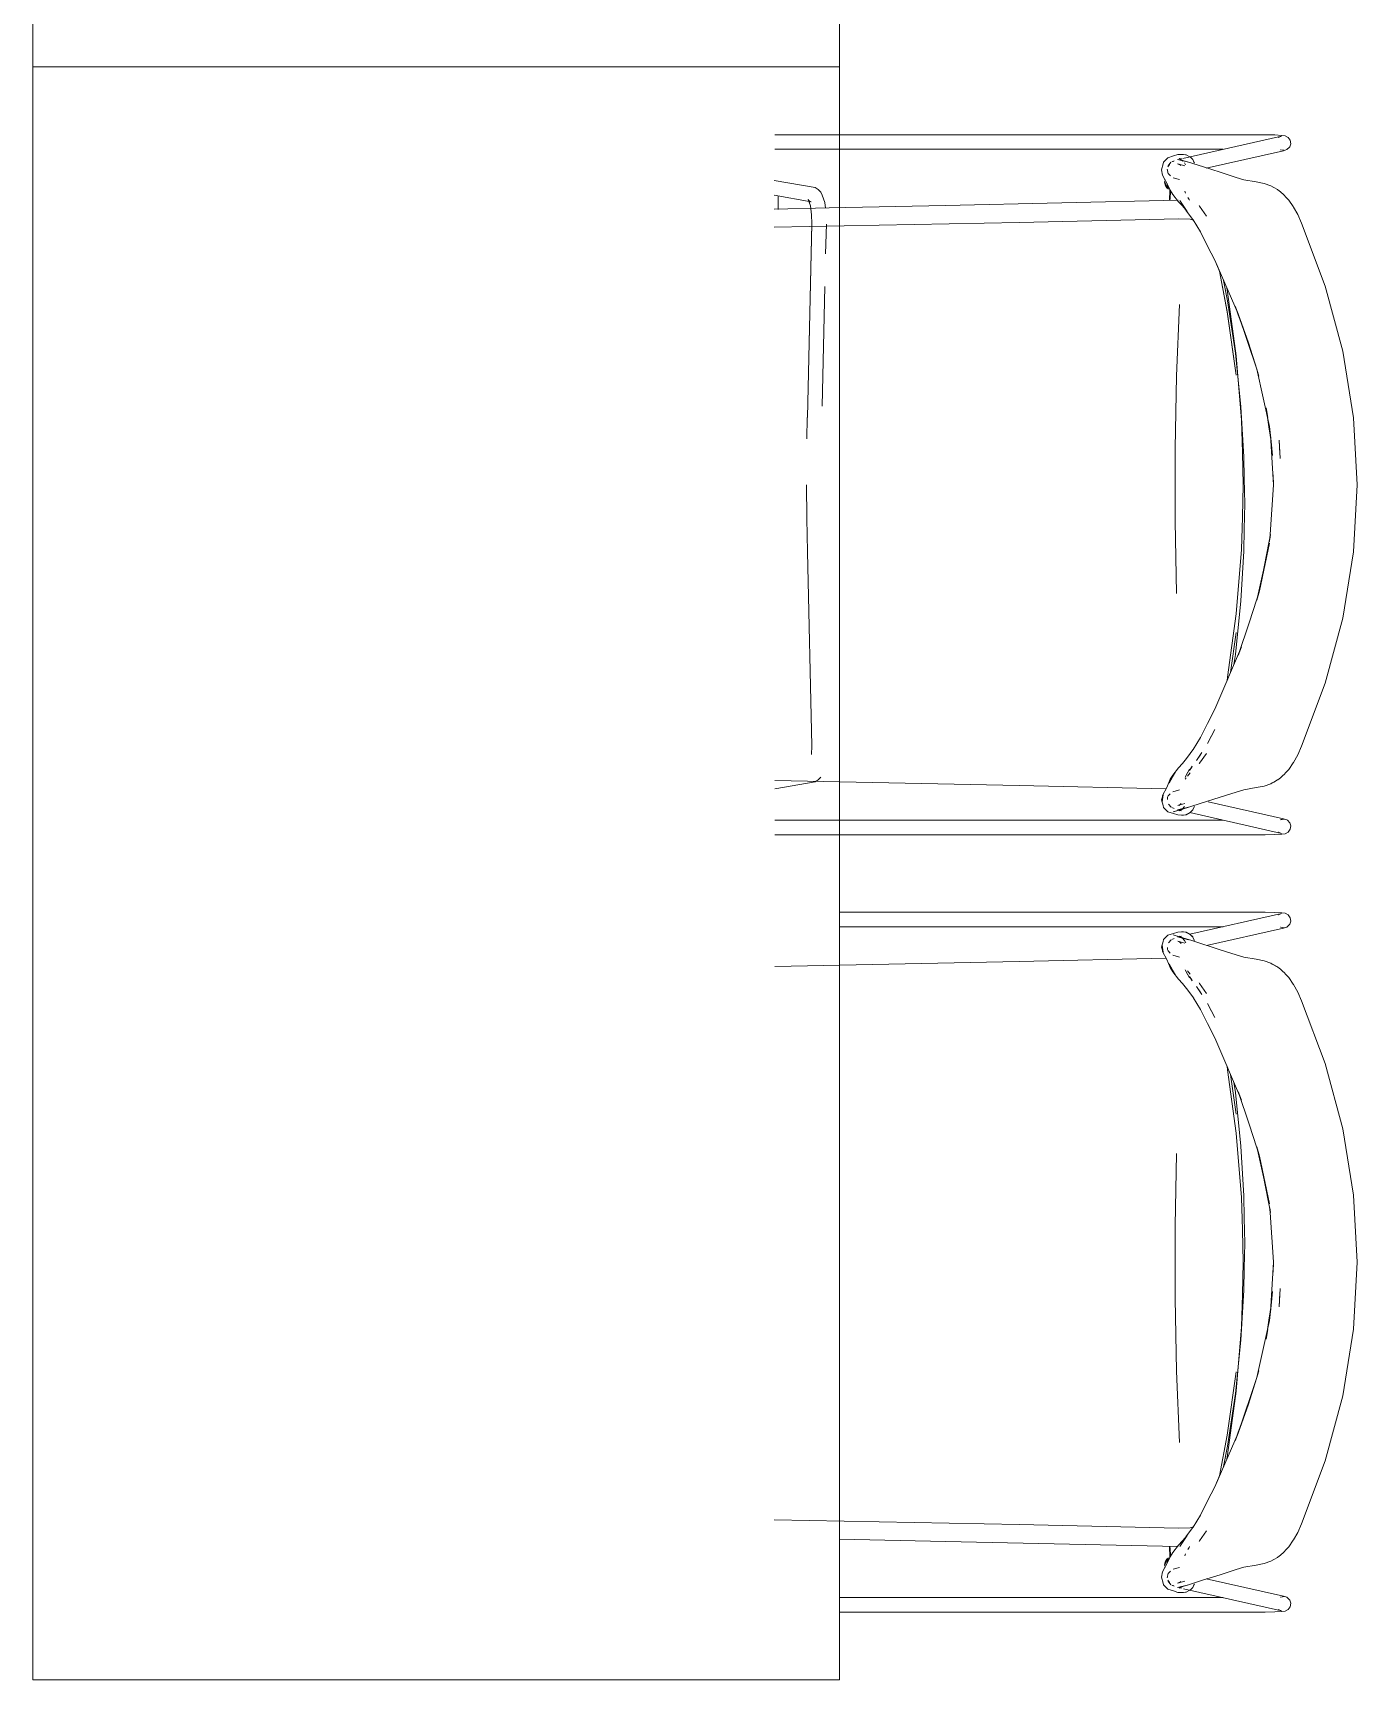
# Model space of a CAD drawing. Header units: millimetres. Extents: x 155927 to 317870, y -36033 to 97293.
# Drawn here: x 182669 to 183654, y 17382 to 18607 of the extents above; entities that cross this region are included whole.
import ezdxf

# ---------------------------------------------------------------- set-up
doc = ezdxf.new("R2010")
doc.units = ezdxf.units.MM
doc.header["$MEASUREMENT"] = 0
doc.layers.add('G-IMPT', color=8, linetype='CONTINUOUS', lineweight=9)
doc.layers.add('I-FURN', color=8, linetype='CONTINUOUS', lineweight=9)

msp = doc.modelspace()

# ---------------------------------------------------------------- linework, layer by layer
at = {"layer": 'G-IMPT'}
for p, q in [((183220.6, 18531.3), (183579.2, 18531.3)), ((183524.2, 18513.7), (183597.7, 18530.2)), ((183585.5, 18531.3), (183579.2, 18531.3)), ((183585.5, 18531.3), (183592.7, 18531.1)), ((183592.7, 18531.1), (183597.9, 18530.8)), ((183597.7, 18530.2), (183595.5, 18529.2)), ((183595.7, 18529.4), (183595.5, 18529.2)), ((183597.9, 18530.8), (183600.3, 18530.5)), ((183600.3, 18530.5), (183602.7, 18529.3)), ((183602.7, 18529.3), (183604.2, 18527.2)), ((183604.5, 18524.5), (183604.2, 18527.2)), ((183220.6, 18520.5), (183554.2, 18520.5)), ((183513, 18514.1), (183509.9, 18510.9)), ((183513, 18514.1), (183517.3, 18515.5)), ((183520.5, 18516.5), (183517.3, 18515.5)), ((183520.5, 18516.5), (183524.6, 18516.7)), ((183526.3, 18516.4), (183524.6, 18516.7)), ((183526.3, 18516.4), (183526.6, 18516.4)), ((183526.6, 18516.4), (183529.5, 18514.9)), ((183529.7, 18514.8), (183529.5, 18514.9)), ((183529.7, 18514.8), (183531.6, 18512.9)), ((183599.2, 18519.4), (183541.7, 18506.5)), ((183596.9, 18520.1), (183599.5, 18519.7)), ((183597.1, 18520), (183599.5, 18519.7)), ((183599.2, 18519.4), (183601.7, 18520.2)), ((183603.5, 18522), (183601.7, 18520.2)), ((183601.7, 18520.2), (183602, 18520.5)), ((183603.5, 18522), (183603.8, 18522.4)), ((183604.5, 18524.5), (183603.8, 18522.4)), ((183509.5, 18509.6), (183508.3, 18505.3)), ((183509.1, 18501.3), (183508.3, 18505.3)), ((183509.9, 18510.9), (183509.5, 18509.6)), ((183512.5, 18505.6), (183512.7, 18505)), ((183513.1, 18503.1), (183512.7, 18505)), ((183514.2, 18509.2), (183513.1, 18507.5)), ((183513.1, 18507.5), (183513.8, 18508.6)), ((183513.4, 18502.5), (183513.1, 18503.1)), ((183513.3, 18508.1), (183515.4, 18510.8)), ((183513.4, 18502.5), (183515, 18500.7)), ((183514.2, 18509.2), (183513.8, 18508.6)), ((183517.7, 18511.9), (183516.1, 18511.1)), ((183517.3, 18511.5), (183516.1, 18511.1)), ((183527.7, 18511.1), (183520.2, 18512.9)), ((183520.2, 18512.9), (183528.4, 18510.8)), ((183520.3, 18509.7), (183522.4, 18508.7)), ((183520.3, 18509.7), (183525.8, 18508.1)), ((183521.3, 18513.1), (183523.2, 18513.5)), ((183524.8, 18511.9), (183521.6, 18513.5)), ((183523.7, 18512.1), (183521.6, 18513.5)), ((183522.7, 18508.4), (183521.6, 18509.4)), ((183521.6, 18509.4), (183522.4, 18508.7)), ((183522.7, 18508.4), (183522.1, 18509.1)), ((183524.8, 18511.9), (183522.6, 18512.7)), ((183522.6, 18512.7), (183528.4, 18510.8)), ((183523.7, 18512.1), (183524.2, 18511.7)), ((183526.1, 18508.9), (183525.4, 18510.3)), ((183527.7, 18511.1), (183539.5, 18507.3)), ((183532.7, 18510.4), (183531.6, 18512.9)), ((183531.7, 18512.7), (183531.6, 18512.9)), ((183532.8, 18510.3), (183531.6, 18512.9)), ((183531.7, 18512.7), (183532.8, 18510.3)), ((183532.7, 18510.4), (183532.8, 18510.3)), ((183539.5, 18507.3), (183552, 18503.4)), ((183552, 18503.4), (183563.9, 18499.5)), ((183250.8, 18492), (183220.3, 18497.3)), ((183250.8, 18492), (183252.9, 18490.5)), ((183252.9, 18490.5), (183255, 18488.6)), ((183509.1, 18501.3), (183513.5, 18492.8)), ((183514.8, 18490), (183512.5, 18494.8)), ((183512.5, 18494.8), (183513.5, 18492.8)), ((183514.2, 18482.3), (183514.6, 18490.4)), ((183515, 18489.6), (183514.6, 18482.3)), ((183515, 18489.6), (183514.7, 18483.4)), ((183514.8, 18490), (183516.7, 18486.9)), ((183517, 18499.2), (183521.7, 18497.9)), ((183526.2, 18487.9), (183525.6, 18489.3)), ((183569.6, 18497.8), (183563.9, 18499.5)), ((183578.8, 18496.2), (183569.6, 18497.8)), ((183578.8, 18496.2), (183584.8, 18495.1)), ((183589.8, 18493.3), (183584.8, 18495.1)), ((183589.8, 18493.3), (183592, 18492.1)), ((183594.6, 18490.6), (183592, 18492.1)), ((183595, 18490.3), (183594.6, 18490.6)), ((183595, 18490.3), (183597, 18488.8)), ((183247.6, 18481.5), (183220.3, 18486.3)), ((183223.2, 18485.8), (183223.2, 18475.7)), ((183247.1, 18478.5), (183245.5, 18483.1)), ((183245.5, 18483.1), (183247, 18481.2)), ((183247.6, 18481.5), (183245.7, 18482.4)), ((183245.7, 18482.4), (183247, 18481.2)), ((183248, 18471.6), (183247.1, 18478.5)), ((183255.9, 18486.4), (183255, 18488.6)), ((183257.8, 18480.9), (183255.9, 18486.4)), ((183258.3, 18476.7), (183257.8, 18480.9)), ((183261.2, 18476.8), (183347.7, 18478.7)), ((183520.7, 18482.5), (183347.7, 18478.7)), ((183516.7, 18486.9), (183521, 18481.5)), ((183523.9, 18478.3), (183521, 18481.5)), ((183521.9, 18482.3), (183527, 18474.5)), ((183521.9, 18482.3), (183527.5, 18474.1)), ((183523.9, 18478.3), (183527.5, 18474.1)), ((183527.9, 18484.7), (183528.9, 18483.1)), ((183529.3, 18482.5), (183528.9, 18483.1)), ((183536.3, 18478.6), (183536.7, 18478.1)), ((183536.7, 18478.1), (183541.9, 18470.8)), ((183597, 18488.8), (183599.4, 18486.6)), ((183599.4, 18486.6), (183601.2, 18484.7)), ((183603, 18482.7), (183601.2, 18484.7)), ((183606.4, 18477.8), (183603, 18482.7)), ((183606.4, 18477.8), (183606.6, 18477.5)), ((183609.7, 18471.9), (183606.6, 18477.5)), ((183220.3, 18475.9), (183261.2, 18476.8)), ((183220.3, 18462.5), (183402.4, 18466.1)), ((183248.1, 18465.2), (183244.9, 18321)), ((183248.3, 18464.9), (183244.9, 18321)), ((183248.1, 18465.2), (183248, 18471.6)), ((183259, 18464.8), (183258.5, 18442.7)), ((183521.2, 18468.8), (183402.4, 18466.1)), ((183529.6, 18468.4), (183521.2, 18468.8)), ((183527, 18474.5), (183532.4, 18467.2)), ((183532.5, 18467.7), (183529.6, 18468.4)), ((183537.3, 18459), (183531.9, 18467.9)), ((183532.4, 18467.2), (183531.9, 18467.9)), ((183612.6, 18465.5), (183609.7, 18471.9)), ((183630.2, 18418.6), (183612.6, 18465.5)), ((183542.7, 18448.5), (183537.3, 18459)), ((183542.7, 18448.5), (183548, 18437.9)), ((183552.1, 18428.6), (183548, 18437.9)), ((183552.1, 18428.6), (183548.1, 18438)), ((183565.3, 18398), (183548.1, 18438)), ((183557.3, 18399.6), (183551.5, 18429.9)), ((183551.5, 18429.9), (183557.3, 18399.7)), ((183258, 18418.3), (183255.9, 18329.4)), ((183557.5, 18407.8), (183554.5, 18422.9)), ((183557.5, 18414.2), (183556.9, 18417.3)), ((183643.2, 18370.2), (183630.2, 18418.6)), ((183521.7, 18405.1), (183519.6, 18351.9)), ((183563.9, 18366.9), (183557.5, 18414.2)), ((183557.5, 18407.8), (183563.4, 18368.7)), ((183563.1, 18403.7), (183565.3, 18398)), ((183563.1, 18403.7), (183565.2, 18398)), ((183563.8, 18352.5), (183557.3, 18399.7)), ((183557.3, 18399.6), (183563.8, 18352.5)), ((183565.2, 18398), (183573.2, 18376.5)), ((183565.3, 18398), (183579.4, 18356.8)), ((183565.3, 18398), (183573.2, 18376.5)), ((183563.4, 18368.7), (183567.5, 18328.9)), ((183567.8, 18319), (183563.9, 18366.9)), ((183579.4, 18356.8), (183573.2, 18376.5)), ((183573.2, 18376.5), (183579.2, 18356.8)), ((183643.2, 18370.2), (183651.3, 18320.8)), ((183580.8, 18351.6), (183579.2, 18356.8)), ((183588.6, 18314.3), (183579.4, 18356.8)), ((183579.4, 18356.8), (183580.8, 18351.6)), ((183518.6, 18297.9), (183519.6, 18351.9)), ((183244.8, 18320.9), (183244.6, 18305.1)), ((183567.5, 18328.9), (183569.6, 18291.8)), ((183567.8, 18319), (183568.7, 18295)), ((183586.2, 18328.1), (183587.5, 18320.9)), ((183586.2, 18328.1), (183588.3, 18314)), ((183653.9, 18270.9), (183651.3, 18320.8)), ((183588.3, 18314), (183589.9, 18303)), ((183588.6, 18314.3), (183591, 18292.7)), ((183588.6, 18314.3), (183589.9, 18303)), ((183591.7, 18270.9), (183589.4, 18307.9)), ((183589.4, 18307.9), (183589.9, 18303)), ((183518.6, 18297.9), (183518.6, 18243.9)), ((183568.7, 18295), (183569, 18270.9)), ((183591, 18292.7), (183589.9, 18303)), ((183596.4, 18293.8), (183595.8, 18304)), ((183595.8, 18304), (183596.6, 18290.4)), ((183569.6, 18291.8), (183569.9, 18275.5)), ((183244.5, 18245.8), (183244.3, 18270.9)), ((183569, 18270.9), (183568.7, 18246.8)), ((183569.9, 18275.5), (183570.3, 18256.7)), ((183589.2, 18234), (183591.6, 18270.9)), ((183591.7, 18270.9), (183591.5, 18278.4)), ((183591.6, 18270.9), (183591.5, 18278.4)), ((183653.9, 18270.9), (183651.3, 18221)), ((183569.9, 18237.8), (183570.3, 18256.7)), ((183244.9, 18221), (183244.5, 18245.8)), ((183567.8, 18222.8), (183568.7, 18246.8)), ((183519.6, 18190), (183518.6, 18243.9)), ((183569.9, 18237.8), (183569.6, 18221.6)), ((183589.4, 18234), (183588.2, 18227.6)), ((183589.2, 18234), (183588.7, 18228.6)), ((183589.4, 18234), (183589, 18230.5)), ((183248.1, 18076.7), (183244.9, 18221)), ((183563.9, 18175), (183567.8, 18222.8)), ((183567.5, 18184.5), (183569.6, 18221.6)), ((183579.4, 18185), (183588.6, 18227.5)), ((183588.2, 18227.6), (183581.3, 18192.1)), ((183581.3, 18192.1), (183588.6, 18227.5)), ((183643.2, 18171.6), (183651.3, 18221)), ((183567.5, 18184.5), (183563.4, 18144.7)), ((183573.8, 18168.9), (183579, 18185.1)), ((183581.3, 18192.1), (183579, 18185.1)), ((183579.4, 18185), (183581.3, 18192.1)), ((183563.9, 18175), (183557.5, 18127.7)), ((183630.2, 18123.2), (183643.2, 18171.6)), ((183559.7, 18131.3), (183563.8, 18160.9)), ((183559.7, 18131.3), (183563.8, 18160.9)), ((183573.8, 18168.9), (183565.3, 18143.9)), ((183548, 18103.9), (183567.8, 18150.3)), ((183565.3, 18143.9), (183567.8, 18150.3)), ((183562.2, 18137.1), (183563.4, 18144.7)), ((183557.5, 18127.7), (183557.1, 18125.1)), ((183630.2, 18123.2), (183612.6, 18076.4)), ((183548, 18103.9), (183542.7, 18093.3)), ((183542.7, 18093.3), (183537.3, 18082.9)), ((183542.5, 18078.5), (183548, 18088.9)), ((183548, 18088.9), (183543, 18079.4)), ((183248.1, 18076.7), (183248, 18070.3)), ((183527, 18067.3), (183532.4, 18074.6)), ((183531.9, 18073.9), (183537.3, 18082.9)), ((183531.9, 18073.9), (183532.4, 18074.6)), ((183542.5, 18078.5), (183543, 18079.4)), ((183612.6, 18076.4), (183609.7, 18070)), ((183521, 18060.4), (183523.9, 18063.6)), ((183527, 18067.3), (183523.9, 18063.6)), ((183529.2, 18058.4), (183531.2, 18061.5)), ((183530.8, 18060.9), (183529.2, 18058.4)), ((183530.8, 18060.9), (183531.2, 18061.5)), ((183534.5, 18065.7), (183538.4, 18071.7)), ((183534.5, 18065.7), (183537.2, 18069.7)), ((183536.3, 18063.2), (183536.7, 18063.7)), ((183541.9, 18071), (183536.7, 18063.7)), ((183538.4, 18071.7), (183537.2, 18069.7)), ((183603, 18059.2), (183606.4, 18064)), ((183606.6, 18064.3), (183606.4, 18064)), ((183606.6, 18064.3), (183609.7, 18070)), ((183402.4, 18047.2), (183220.6, 18050.9)), ((183220.6, 18044.6), (183250.8, 18049.9)), ((183252.9, 18051.3), (183250.8, 18049.9)), ((183255, 18053.3), (183252.9, 18051.3)), ((183514.8, 18051.8), (183512.2, 18045.7)), ((183518.8, 18057.3), (183514, 18049)), ((183516.5, 18053.7), (183514, 18049)), ((183514.8, 18051.8), (183516.7, 18054.9)), ((183516.5, 18053.7), (183518.8, 18057.3)), ((183516.7, 18054.9), (183521, 18060.4)), ((183525.9, 18053.4), (183527.9, 18057.2)), ((183527.6, 18056.6), (183525.9, 18053.4)), ((183526.8, 18053), (183526, 18051.8)), ((183527.6, 18056.6), (183529.3, 18059.3)), ((183527.6, 18056.6), (183528.9, 18058.8)), ((183527.6, 18056.6), (183527.9, 18057.2)), ((183527.7, 18054.2), (183529.8, 18056.7)), ((183528.9, 18058.8), (183529.3, 18059.3)), ((183584.8, 18046.7), (183589.8, 18048.5)), ((183595, 18051.5), (183589.8, 18048.5)), ((183592, 18049.7), (183589.8, 18048.5)), ((183590.8, 18049.1), (183589.8, 18048.5)), ((183590.8, 18049.1), (183595, 18051.5)), ((183594.6, 18051.3), (183592, 18049.7)), ((183595, 18051.5), (183594.6, 18051.3)), ((183595, 18051.5), (183597, 18053)), ((183597, 18053), (183598.9, 18054.8)), ((183599.4, 18055.2), (183598.9, 18054.8)), ((183599.4, 18055.2), (183601.2, 18057.1)), ((183603, 18059.2), (183601.2, 18057.1)), ((183511.8, 18044.8), (183402.4, 18047.2)), ((183508.3, 18036.5), (183509.6, 18040.2)), ((183508.3, 18036.5), (183509.5, 18032.3)), ((183508.8, 18035.1), (183509.6, 18040.2)), ((183508.8, 18035.1), (183509.2, 18039.7)), ((183509.2, 18039.7), (183512.2, 18045.7)), ((183512.7, 18036.8), (183512.9, 18038.4)), ((183513.4, 18039.4), (183512.9, 18038.4)), ((183513.4, 18039.4), (183514.9, 18041)), ((183516.9, 18042.6), (183521.7, 18043.9)), ((183552, 18038.5), (183530.8, 18031.7)), ((183563.9, 18042.3), (183552, 18038.5)), ((183569.6, 18044), (183563.9, 18042.3)), ((183569.6, 18044), (183578.8, 18045.6)), ((183578.8, 18045.6), (183584.8, 18046.7)), ((183509.5, 18032.3), (183509.9, 18030.9)), ((183509.9, 18030.9), (183513, 18027.7)), ((183517.3, 18026.3), (183513, 18027.7)), ((183513.5, 18033.3), (183515.5, 18031)), ((183517.3, 18030.3), (183516, 18030.8)), ((183516, 18030.8), (183517.7, 18030)), ((183517, 18027.5), (183524.8, 18029.9)), ((183517, 18027.5), (183522.6, 18029.1)), ((183517.3, 18026.3), (183520.5, 18025.3)), ((183520.2, 18029), (183528.4, 18031.1)), ((183520.2, 18029), (183527.1, 18030.7)), ((183520.4, 18032.2), (183525.8, 18033.7)), ((183520.4, 18032.2), (183522.7, 18033.4)), ((183520.5, 18025.3), (183523.3, 18025.2)), ((183523.2, 18028.4), (183521.3, 18028.8)), ((183521.6, 18032.4), (183523.1, 18033.8)), ((183521.6, 18032.4), (183522.7, 18033.4)), ((183521.6, 18028.4), (183524.8, 18029.9)), ((183521.6, 18028.4), (183523.7, 18029.7)), ((183523.1, 18033.8), (183522.1, 18032.8)), ((183522.6, 18029.1), (183530.8, 18031.7)), ((183523.3, 18025.2), (183524.6, 18025.1)), ((183523.7, 18029.7), (183525.4, 18031.5)), ((183526.3, 18025.4), (183524.6, 18025.1)), ((183526.3, 18025.4), (183529.7, 18027.1)), ((183526.3, 18025.4), (183529.5, 18026.9)), ((183526.3, 18025.4), (183526.6, 18025.5)), ((183529.7, 18027.1), (183526.6, 18025.5)), ((183528.4, 18031.1), (183527.1, 18030.7)), ((183529.5, 18026.9), (183531.6, 18029)), ((183531.2, 18028.7), (183529.5, 18026.9)), ((183529.7, 18027.1), (183529.5, 18026.9)), ((183597.6, 18011.6), (183529.5, 18027)), ((183531.2, 18028.7), (183529.7, 18027.1)), ((183531.7, 18029.2), (183531.6, 18029)), ((183532.7, 18031.4), (183531.7, 18029.2)), ((183532.7, 18031.4), (183532.8, 18031.5)), ((183543, 18035.1), (183599.2, 18022.4)), ((183554.2, 18021.4), (183220.6, 18021.4)), ((183597.6, 18011.6), (183595.5, 18012.6)), ((183595.5, 18012.6), (183595.7, 18012.4)), ((183596.9, 18021.7), (183599.5, 18022.2)), ((183597.1, 18021.9), (183599.5, 18022.2)), ((183599.2, 18022.4), (183601.7, 18021.6)), ((183600.3, 18011.3), (183602.7, 18012.5)), ((183601.7, 18021.6), (183602, 18021.3)), ((183603.8, 18019.5), (183602, 18021.3)), ((183602.7, 18012.5), (183604.2, 18014.7)), ((183603.8, 18019.5), (183604.5, 18017.3)), ((183604.2, 18014.7), (183604.5, 18017.3)), ((183220.6, 18010.5), (183579.2, 18010.5)), ((183579.2, 18010.5), (183585.5, 18010.6)), ((183592.7, 18010.7), (183585.5, 18010.6)), ((183597.9, 18011), (183592.7, 18010.7)), ((183600.3, 18011.3), (183597.9, 18011)), ((183268.7, 17953), (183579.2, 17953)), ((183597.6, 17951.9), (183529.5, 17936.6)), ((183579.2, 17953), (183585.5, 17952.9)), ((183592.7, 17952.8), (183585.5, 17952.9)), ((183597.9, 17952.5), (183592.7, 17952.8)), ((183597.6, 17951.9), (183595.5, 17950.9)), ((183595.5, 17950.9), (183595.7, 17951.1)), ((183600.3, 17952.2), (183597.9, 17952.5)), ((183600.3, 17952.2), (183602.7, 17951)), ((183602.7, 17951), (183604.2, 17948.8)), ((183554.2, 17942.1), (183268.7, 17942.1)), ((183517.3, 17937.2), (183520.5, 17938.2)), ((183520.5, 17938.2), (183523.3, 17938.3)), ((183523.3, 17938.3), (183524.6, 17938.4)), ((183526.3, 17938.1), (183524.6, 17938.4)), ((183526.3, 17938.1), (183529.7, 17936.4)), ((183526.3, 17938.1), (183526.6, 17938)), ((183526.3, 17938.1), (183529.5, 17936.6)), ((183529.7, 17936.4), (183526.6, 17938)), ((183541.9, 17928.2), (183599.2, 17941.1)), ((183596.9, 17941.8), (183599.5, 17941.3)), ((183597.1, 17941.7), (183599.5, 17941.3)), ((183599.2, 17941.1), (183601.7, 17941.9)), ((183601.7, 17941.9), (183602, 17942.2)), ((183603.8, 17944), (183602, 17942.2)), ((183603.8, 17944), (183604.5, 17946.2)), ((183604.2, 17948.8), (183604.5, 17946.2)), ((183508.3, 17927), (183509.5, 17931.2)), ((183508.3, 17927), (183509.6, 17923.3)), ((183508.8, 17928.4), (183509.6, 17923.3)), ((183508.8, 17928.4), (183509.2, 17923.8)), ((183509.5, 17931.2), (183509.9, 17932.6)), ((183509.9, 17932.6), (183513, 17935.8)), ((183512.7, 17926.7), (183512.9, 17925.1)), ((183517.3, 17937.2), (183513, 17935.8)), ((183513.5, 17930.2), (183515.5, 17932.5)), ((183516, 17932.7), (183517.7, 17933.5)), ((183517.3, 17933.2), (183516, 17932.7)), ((183517, 17936), (183522.6, 17934.4)), ((183517, 17936), (183524.8, 17933.6)), ((183520.2, 17934.5), (183528.4, 17932.4)), ((183520.2, 17934.5), (183527.1, 17932.8)), ((183520.4, 17931.3), (183522.7, 17930.1)), ((183520.4, 17931.3), (183525.8, 17929.8)), ((183520.7, 17934.5), (183521.3, 17934.7)), ((183521.3, 17934.7), (183520.7, 17934.5)), ((183521.3, 17934.7), (183520.7, 17934.5)), ((183523.2, 17935.1), (183521.3, 17934.7)), ((183521.6, 17935.1), (183523.7, 17933.8)), ((183521.6, 17935.1), (183524.8, 17933.6)), ((183521.6, 17931.1), (183522.7, 17930.1)), ((183521.6, 17931.1), (183523.1, 17929.7)), ((183523.1, 17929.7), (183522.1, 17930.7)), ((183522.6, 17934.4), (183530.8, 17931.8)), ((183523.7, 17933.8), (183525.4, 17932)), ((183526.4, 17930.2), (183525.4, 17932)), ((183528.4, 17932.4), (183527.1, 17932.8)), ((183531.2, 17934.8), (183529.5, 17936.6)), ((183529.7, 17936.4), (183529.5, 17936.6)), ((183529.5, 17936.6), (183531.6, 17934.5)), ((183531.2, 17934.8), (183529.7, 17936.4)), ((183552, 17925), (183530.8, 17931.8)), ((183531.7, 17934.3), (183531.6, 17934.5)), ((183532.7, 17932.1), (183531.7, 17934.3)), ((183532.7, 17932.1), (183532.8, 17932)), ((183402.4, 17916.3), (183220.6, 17912.6)), ((183511.8, 17918.7), (183402.4, 17916.3)), ((183509.2, 17923.8), (183512.2, 17917.8)), ((183514.8, 17911.7), (183512.2, 17917.8)), ((183513.4, 17924.2), (183512.9, 17925.1)), ((183513.4, 17924.2), (183514.9, 17922.5)), ((183516.5, 17909.8), (183514, 17914.5)), ((183518.8, 17906.2), (183514, 17914.5)), ((183516.9, 17920.9), (183521.7, 17919.6)), ((183563.9, 17921.2), (183552, 17925)), ((183569.6, 17919.5), (183563.9, 17921.2)), ((183569.6, 17919.5), (183578.8, 17917.9)), ((183578.8, 17917.9), (183584.8, 17916.8)), ((183584.8, 17916.8), (183589.8, 17915)), ((183590.8, 17914.4), (183589.8, 17915)), ((183595, 17912), (183589.8, 17915)), ((183592, 17913.8), (183589.8, 17915)), ((183590.8, 17914.4), (183595, 17912)), ((183594.6, 17912.2), (183592, 17913.8)), ((183514.8, 17911.7), (183516.7, 17908.6)), ((183516.5, 17909.8), (183518.8, 17906.2)), ((183516.7, 17908.6), (183521, 17903.1)), ((183521, 17903.1), (183523.9, 17899.9)), ((183527.6, 17906.9), (183525.9, 17910.1)), ((183525.9, 17910.1), (183527.9, 17906.3)), ((183527.6, 17906.9), (183527.9, 17906.3)), ((183527.6, 17906.9), (183528.9, 17904.7)), ((183527.6, 17906.9), (183529.3, 17904.2)), ((183527.7, 17909.3), (183529.8, 17906.8)), ((183528.9, 17904.7), (183529.3, 17904.2)), ((183530.8, 17902.6), (183529.2, 17905.1)), ((183529.2, 17905.1), (183531.2, 17902)), ((183530.8, 17902.6), (183531.2, 17902)), ((183595, 17912), (183594.6, 17912.2)), ((183595, 17912), (183597, 17910.5)), ((183597, 17910.5), (183598.9, 17908.7)), ((183599.4, 17908.3), (183598.9, 17908.7)), ((183599.4, 17908.3), (183601.2, 17906.4)), ((183603, 17904.3), (183601.2, 17906.4)), ((183603, 17904.3), (183606.4, 17899.5)), ((183527, 17896.2), (183523.9, 17899.9)), ((183527, 17896.2), (183532.4, 17888.9)), ((183531.9, 17889.6), (183532.4, 17888.9)), ((183531.9, 17889.6), (183537.3, 17880.6)), ((183534.5, 17897.8), (183538.4, 17891.8)), ((183534.5, 17897.8), (183537.2, 17893.8)), ((183536.3, 17900.3), (183536.7, 17899.8)), ((183541.9, 17892.5), (183536.7, 17899.8)), ((183538.4, 17891.8), (183537.2, 17893.8)), ((183606.6, 17899.2), (183606.4, 17899.5)), ((183606.6, 17899.2), (183609.7, 17893.5)), ((183612.6, 17887.1), (183609.7, 17893.5)), ((183542.7, 17870.2), (183537.3, 17880.6)), ((183542.5, 17885), (183548, 17874.6)), ((183542.5, 17885), (183543, 17884.1)), ((183548, 17874.6), (183543, 17884.1)), ((183630.2, 17840.3), (183612.6, 17887.1)), ((183548, 17859.6), (183542.7, 17870.2)), ((183548, 17859.6), (183567.8, 17813.2)), ((183630.2, 17840.3), (183643.2, 17791.9)), ((183557.5, 17835.8), (183557.1, 17838.4)), ((183563.9, 17788.5), (183557.5, 17835.8)), ((183559.7, 17832.2), (183563.8, 17802.6)), ((183559.7, 17832.2), (183563.8, 17802.6)), ((183562.2, 17826.4), (183563.4, 17818.8)), ((183567.5, 17779), (183563.4, 17818.8)), ((183573.8, 17794.6), (183565.3, 17819.6)), ((183565.3, 17819.6), (183567.8, 17813.2)), ((183573.8, 17794.6), (183579, 17778.4)), ((183643.2, 17791.9), (183651.3, 17742.5)), ((183563.9, 17788.5), (183567.8, 17740.7)), ((183567.5, 17779), (183569.6, 17741.9)), ((183519.6, 17773.5), (183518.6, 17719.6)), ((183581.3, 17771.4), (183579, 17778.4)), ((183579.4, 17778.5), (183581.3, 17771.4)), ((183579.4, 17778.5), (183588.6, 17736)), ((183588.2, 17735.9), (183581.3, 17771.4)), ((183581.3, 17771.4), (183588.6, 17736)), ((183569.9, 17725.7), (183569.6, 17741.9)), ((183653.9, 17692.6), (183651.3, 17742.5)), ((183567.8, 17740.7), (183568.7, 17716.7)), ((183589.4, 17729.5), (183588.2, 17735.9)), ((183589.2, 17729.5), (183588.8, 17733.7)), ((183589.4, 17729.5), (183589, 17733)), ((183518.6, 17665.6), (183518.6, 17719.6)), ((183569.9, 17725.7), (183570.3, 17706.8)), ((183589.2, 17729.5), (183591.6, 17692.6)), ((183569, 17692.6), (183568.7, 17716.7)), ((183569.9, 17688), (183570.3, 17706.8)), ((183568.7, 17668.5), (183569, 17692.6)), ((183569.6, 17671.7), (183569.9, 17688)), ((183591.7, 17692.6), (183589.4, 17655.6)), ((183591.7, 17692.6), (183591.5, 17685.1)), ((183591.6, 17692.6), (183591.5, 17685.1)), ((183653.9, 17692.6), (183651.3, 17642.7)), ((183567.5, 17634.6), (183569.6, 17671.7)), ((183567.8, 17644.5), (183568.7, 17668.5)), ((183588.6, 17649.2), (183591, 17670.8)), ((183591, 17670.8), (183589.9, 17660.5)), ((183595.8, 17659.5), (183596.6, 17673.1)), ((183596.4, 17669.7), (183595.8, 17659.5)), ((183518.6, 17665.6), (183519.6, 17611.6)), ((183588.3, 17649.5), (183589.9, 17660.5)), ((183588.6, 17649.2), (183589.9, 17660.5)), ((183589.4, 17655.6), (183589.9, 17660.5)), ((183567.8, 17644.5), (183563.9, 17596.6)), ((183588.6, 17649.2), (183579.4, 17606.7)), ((183586.2, 17635.4), (183588.3, 17649.5)), ((183563.4, 17594.8), (183567.5, 17634.6)), ((183586.2, 17635.4), (183587.5, 17642.6)), ((183643.2, 17593.3), (183651.3, 17642.7)), ((183521.7, 17558.4), (183519.6, 17611.6)), ((183557.3, 17563.9), (183563.8, 17611)), ((183563.8, 17611), (183557.3, 17563.8)), ((183580.8, 17611.9), (183579.2, 17606.7)), ((183579.4, 17606.7), (183580.8, 17611.9)), ((183563.9, 17596.6), (183557.5, 17549.3)), ((183557.5, 17555.7), (183563.4, 17594.8)), ((183565.3, 17565.5), (183579.4, 17606.7)), ((183579.4, 17606.7), (183573.2, 17587)), ((183573.2, 17587), (183579.2, 17606.7)), ((183565.2, 17565.5), (183573.2, 17587)), ((183565.3, 17565.5), (183573.2, 17587)), ((183643.2, 17593.3), (183630.2, 17544.9)), ((183565.3, 17565.5), (183548.1, 17525.5)), ((183557.3, 17563.9), (183551.5, 17533.6)), ((183551.5, 17533.6), (183557.3, 17563.8)), ((183563.1, 17559.8), (183565.3, 17565.5)), ((183563.1, 17559.8), (183565.2, 17565.5)), ((183557.5, 17555.7), (183554.5, 17540.6)), ((183557.5, 17549.3), (183556.9, 17546.2)), ((183552.1, 17534.9), (183548, 17525.6)), ((183552.1, 17534.9), (183548.1, 17525.5)), ((183630.2, 17544.9), (183612.6, 17498)), ((183542.7, 17515), (183548, 17525.6)), ((183542.7, 17515), (183537.3, 17504.5)), ((183220.3, 17501), (183402.4, 17497.4)), ((183521.2, 17494.7), (183402.4, 17497.4)), ((183537.3, 17504.5), (183531.9, 17495.6)), ((183612.6, 17498), (183609.7, 17491.6)), ((183268.7, 17486.5), (183347.7, 17484.8)), ((183520.7, 17481), (183347.7, 17484.8)), ((183523.9, 17485.2), (183521, 17482)), ((183529.6, 17495.1), (183521.2, 17494.7)), ((183521.9, 17481.2), (183527.5, 17489.4)), ((183521.9, 17481.2), (183527, 17489)), ((183523.9, 17485.2), (183527.5, 17489.4)), ((183527, 17489), (183532.4, 17496.3)), ((183532.5, 17495.8), (183529.6, 17495.1)), ((183532.4, 17496.3), (183531.9, 17495.6)), ((183536.3, 17484.9), (183536.7, 17485.4)), ((183536.7, 17485.4), (183541.9, 17492.7)), ((183606.4, 17485.7), (183603, 17480.8)), ((183606.4, 17485.7), (183606.6, 17486)), ((183609.7, 17491.6), (183606.6, 17486)), ((183514.8, 17473.5), (183512.5, 17468.7)), ((183514.2, 17481.2), (183514.6, 17473.1)), ((183515, 17473.9), (183514.6, 17481.2)), ((183515, 17473.9), (183514.7, 17480.1)), ((183514.8, 17473.5), (183516.7, 17476.6)), ((183516.7, 17476.6), (183521, 17482)), ((183520.7, 17481), (183520.7, 17481)), ((183526.2, 17475.6), (183525.6, 17474.2)), ((183527.9, 17478.8), (183528.9, 17480.4)), ((183529.3, 17481), (183528.9, 17480.4)), ((183594.6, 17472.9), (183592, 17471.4)), ((183595, 17473.2), (183594.6, 17472.9)), ((183595, 17473.2), (183597, 17474.7)), ((183597, 17474.7), (183599.4, 17476.9)), ((183599.4, 17476.9), (183601.2, 17478.8)), ((183603, 17480.8), (183601.2, 17478.8)), ((183509.1, 17462.2), (183508.3, 17458.2)), ((183509.1, 17462.2), (183513.5, 17470.7)), ((183512.5, 17468.7), (183513.5, 17470.7)), ((183513.1, 17460.4), (183512.7, 17458.5)), ((183513.4, 17461), (183513.1, 17460.4)), ((183513.4, 17461), (183515, 17462.8)), ((183517, 17464.3), (183521.7, 17465.6)), ((183539.5, 17456.2), (183552, 17460.1)), ((183552, 17460.1), (183563.9, 17464)), ((183569.6, 17465.7), (183563.9, 17464)), ((183578.8, 17467.3), (183569.6, 17465.7)), ((183578.8, 17467.3), (183584.8, 17468.4)), ((183589.8, 17470.2), (183584.8, 17468.4)), ((183589.8, 17470.2), (183592, 17471.4)), ((183509.5, 17453.9), (183508.3, 17458.2)), ((183509.9, 17452.6), (183509.5, 17453.9)), ((183513, 17449.4), (183509.9, 17452.6)), ((183512.5, 17457.9), (183512.7, 17458.5)), ((183513, 17449.4), (183517.3, 17448)), ((183514.2, 17454.3), (183513.1, 17456)), ((183513.1, 17456), (183513.8, 17454.9)), ((183513.3, 17455.4), (183515.4, 17452.7)), ((183514.2, 17454.3), (183513.8, 17454.9)), ((183517.3, 17452), (183516.1, 17452.4)), ((183517.7, 17451.6), (183516.1, 17452.4)), ((183520.5, 17447), (183517.3, 17448)), ((183520.2, 17450.6), (183528.4, 17452.7)), ((183527.7, 17452.4), (183520.2, 17450.6)), ((183520.3, 17453.8), (183525.8, 17455.4)), ((183520.3, 17453.8), (183522.4, 17454.8)), ((183521.3, 17450.5), (183523.2, 17450)), ((183522.7, 17455.1), (183521.6, 17454.1)), ((183521.6, 17454.1), (183522.4, 17454.8)), ((183524.8, 17451.6), (183521.6, 17450)), ((183523.7, 17451.4), (183521.6, 17450)), ((183522.7, 17455.1), (183522.1, 17454.4)), ((183522.6, 17450.8), (183528.4, 17452.7)), ((183524.8, 17451.6), (183522.6, 17450.8)), ((183524.7, 17449.7), (183597.7, 17433.3)), ((183526.6, 17447.1), (183529.5, 17448.6)), ((183527.7, 17452.4), (183539.5, 17456.2)), ((183529.7, 17448.7), (183529.5, 17448.6)), ((183529.7, 17448.7), (183531.6, 17450.6)), ((183532.8, 17453.2), (183531.6, 17450.6)), ((183532.7, 17453.1), (183531.6, 17450.6)), ((183531.7, 17450.8), (183531.6, 17450.6)), ((183531.7, 17450.8), (183532.8, 17453.2)), ((183532.7, 17453.1), (183532.8, 17453.2)), ((183599.2, 17444.1), (183541.7, 17457)), ((183268.7, 17443.1), (183554.2, 17443.1)), ((183520.5, 17447), (183524.6, 17446.8)), ((183526.3, 17447.1), (183524.6, 17446.8)), ((183526.3, 17447.1), (183526.6, 17447.1)), ((183596.9, 17443.4), (183599.5, 17443.8)), ((183597.1, 17443.5), (183599.5, 17443.8)), ((183599.2, 17444.1), (183601.7, 17443.3)), ((183603.5, 17441.5), (183601.7, 17443.3)), ((183601.7, 17443.3), (183602, 17443)), ((183602.7, 17434.2), (183604.2, 17436.3)), ((183603.5, 17441.5), (183603.8, 17441.1)), ((183604.5, 17439), (183603.8, 17441.1)), ((183604.5, 17439), (183604.2, 17436.3)), ((183268.7, 17432.2), (183579.2, 17432.2)), ((183585.5, 17432.2), (183579.2, 17432.2)), ((183585.5, 17432.2), (183592.7, 17432.4)), ((183592.7, 17432.4), (183597.9, 17432.7)), ((183597.7, 17433.3), (183595.5, 17434.3)), ((183595.7, 17434.1), (183595.5, 17434.3)), ((183597.9, 17432.7), (183600.3, 17433)), ((183600.3, 17433), (183602.7, 17434.2))]:
    msp.add_line(p, q, dxfattribs=at)
at = {"layer": 'I-FURN'}
for p, q in [((182668.7, 19781.9), (182668.7, 18581.8)), ((183268.7, 18581.8), (183268.7, 19781.9)), ((183268.7, 18581.8), (182668.7, 18581.8)), ((182668.7, 18581.8), (182668.7, 17381.8)), ((182668.7, 18581.8), (183268.7, 18581.8)), ((183268.7, 17381.8), (183268.7, 18581.8)), ((183511.3, 18497.7), (183510.7, 18496.2)), ((183510.7, 18496.2), (183510.8, 18495)), ((183513.2, 18491.1), (183510.7, 18496.2)), ((183510.7, 18496.2), (183512.3, 18491.9)), ((183510.7, 18496.2), (183511.1, 18493.9)), ((183510.7, 18496.2), (183511.6, 18492.8)), ((183510.8, 18495), (183511.1, 18493.9)), ((183511.1, 18493.9), (183511.6, 18492.8)), ((183512.3, 18491.9), (183511.6, 18492.8)), ((183513.2, 18491.1), (183512.3, 18491.9)), ((183513.2, 18491.1), (183512.6, 18494.9)), ((183513.2, 18491.1), (183513.1, 18493.7)), ((183513.2, 18491.1), (183513.3, 18493.2)), ((183513.2, 18491.1), (183513.5, 18492.8)), ((183513.2, 18491.1), (183513.6, 18492.6)), ((183513.2, 18491.1), (183514.5, 18490.9)), ((183513.2, 17472.4), (183510.7, 17467.3)), ((183513.2, 17472.4), (183512.3, 17471.6)), ((183513.2, 17472.4), (183512.6, 17468.6)), ((183513.2, 17472.4), (183513.1, 17469.8)), ((183513.2, 17472.4), (183514.5, 17472.6)), ((183513.2, 17472.4), (183513.6, 17470.9)), ((183513.2, 17472.4), (183513.3, 17470.3)), ((183513.2, 17472.4), (183513.5, 17470.7)), ((183510.7, 17467.3), (183512.3, 17471.6)), ((183510.7, 17467.3), (183511.6, 17470.7)), ((183510.7, 17467.3), (183511.1, 17469.6)), ((183510.7, 17467.3), (183510.8, 17468.5)), ((183511.3, 17465.8), (183510.7, 17467.3)), ((183510.8, 17468.5), (183511.1, 17469.6)), ((183511.1, 17469.6), (183511.6, 17470.7)), ((183512.3, 17471.6), (183511.6, 17470.7)), ((182668.7, 17381.8), (183268.7, 17381.8))]:
    msp.add_line(p, q, dxfattribs=at)

doc.saveas('drawing.dxf')
